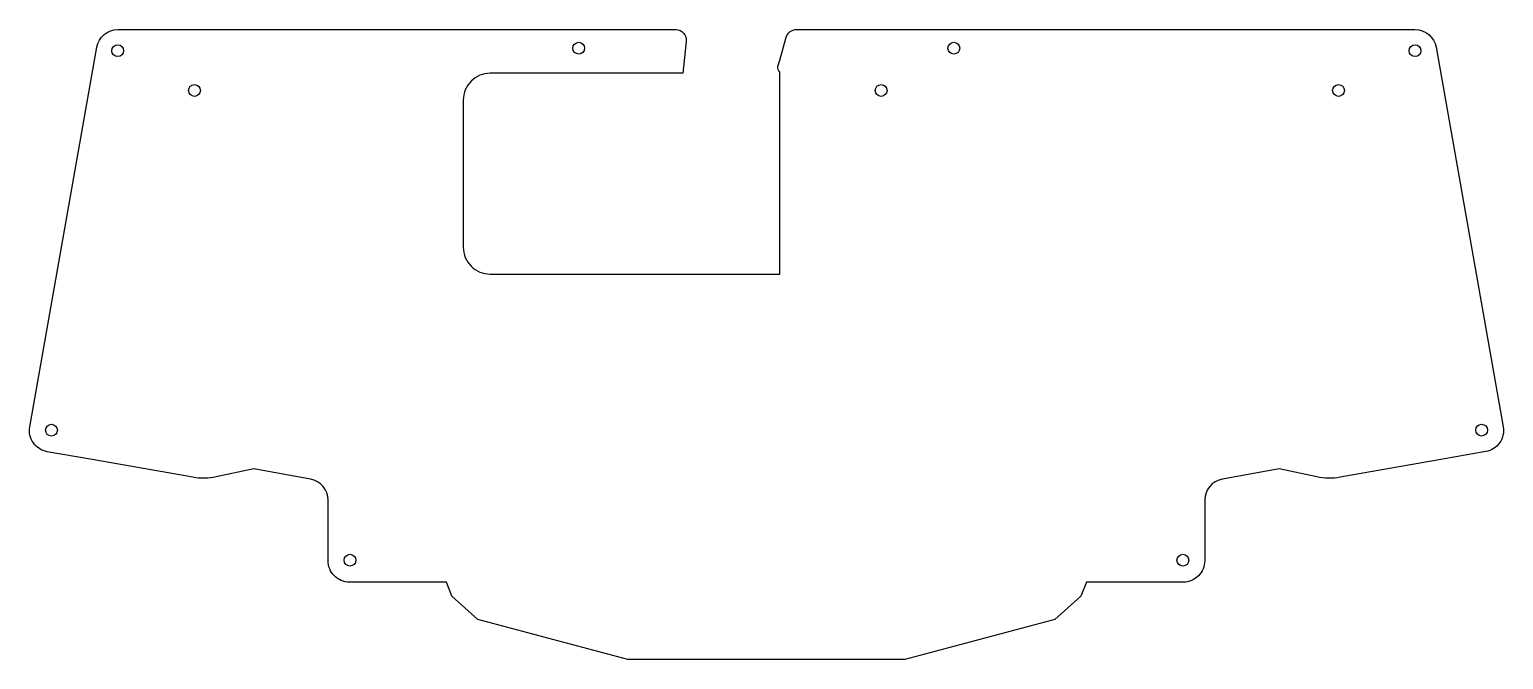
# Model space of a CAD drawing. Header units: millimetres. Extents: x -140 to 136, y -60 to 58.
import ezdxf

# ---------------------------------------------------------------- set-up
doc = ezdxf.new("R2010")
doc.units = ezdxf.units.MM
doc.layers.get('0').update_dxf_attribs({"linetype": 'CONTINUOUS'})

msp = doc.modelspace()

# ---------------------------------------------------------------- linework, layer by layer
msp.add_lwpolyline([(51.82, -52.47), (23.81, -59.96), (-27.87, -59.96), (-55.84, -52.47), (-60.69, -48.11), (-61.7, -45.51), (-79.8, -45.51, -0.414214), (-83.8, -41.51), (-83.8, -30.21, 0.363378), (-87.09, -26.28), (-97.68, -24.39), (-104.66, -25.87, -0.096137), (-109.04, -25.94), (-127.83, -22.63), (-136.21, -21.16, -0.414214), (-139.45, -16.52), (-126.95, 54.34, -0.363967), (-123.02, 57.64), (-18.94, 57.64, -0.447691), (-16.96, 55.42), (-17.3, 52.42), (-17.63, 49.47), (-53.57, 49.47, 0.414214), (-58.57, 44.47), (-58.57, 16.99, 0.414214), (-53.57, 11.99), (0.48, 11.99), (0.48, 49.47), (0.48, 49.69, -0.299387), (0.15, 50.74), (0.49, 51.92), (1.7, 56.19, -0.335421), (3.62, 57.64), (118.99, 57.64, -0.363829), (122.93, 54.34), (135.46, -16.52, -0.414214), (132.22, -21.15), (123.84, -22.63), (105.03, -25.94, -0.095809), (100.67, -25.87), (93.64, -24.39), (83.07, -26.28, 0.363235), (79.77, -30.22), (79.77, -41.51, -0.414214), (75.77, -45.51), (57.69, -45.51), (56.68, -48.12)], format="xyb", close=True)
for centre in [(-37.03, 54.15), (32.97, 54.15), (-123.04, 53.68), (119.02, 53.68), (-108.73, 46.26), (19.4, 46.26), (104.74, 46.26), (-135.41, -17.15), (131.43, -17.14), (-79.71, -41.42), (75.69, -41.42)]:
    msp.add_circle(centre, 1.1)

doc.saveas('drawing.dxf')
